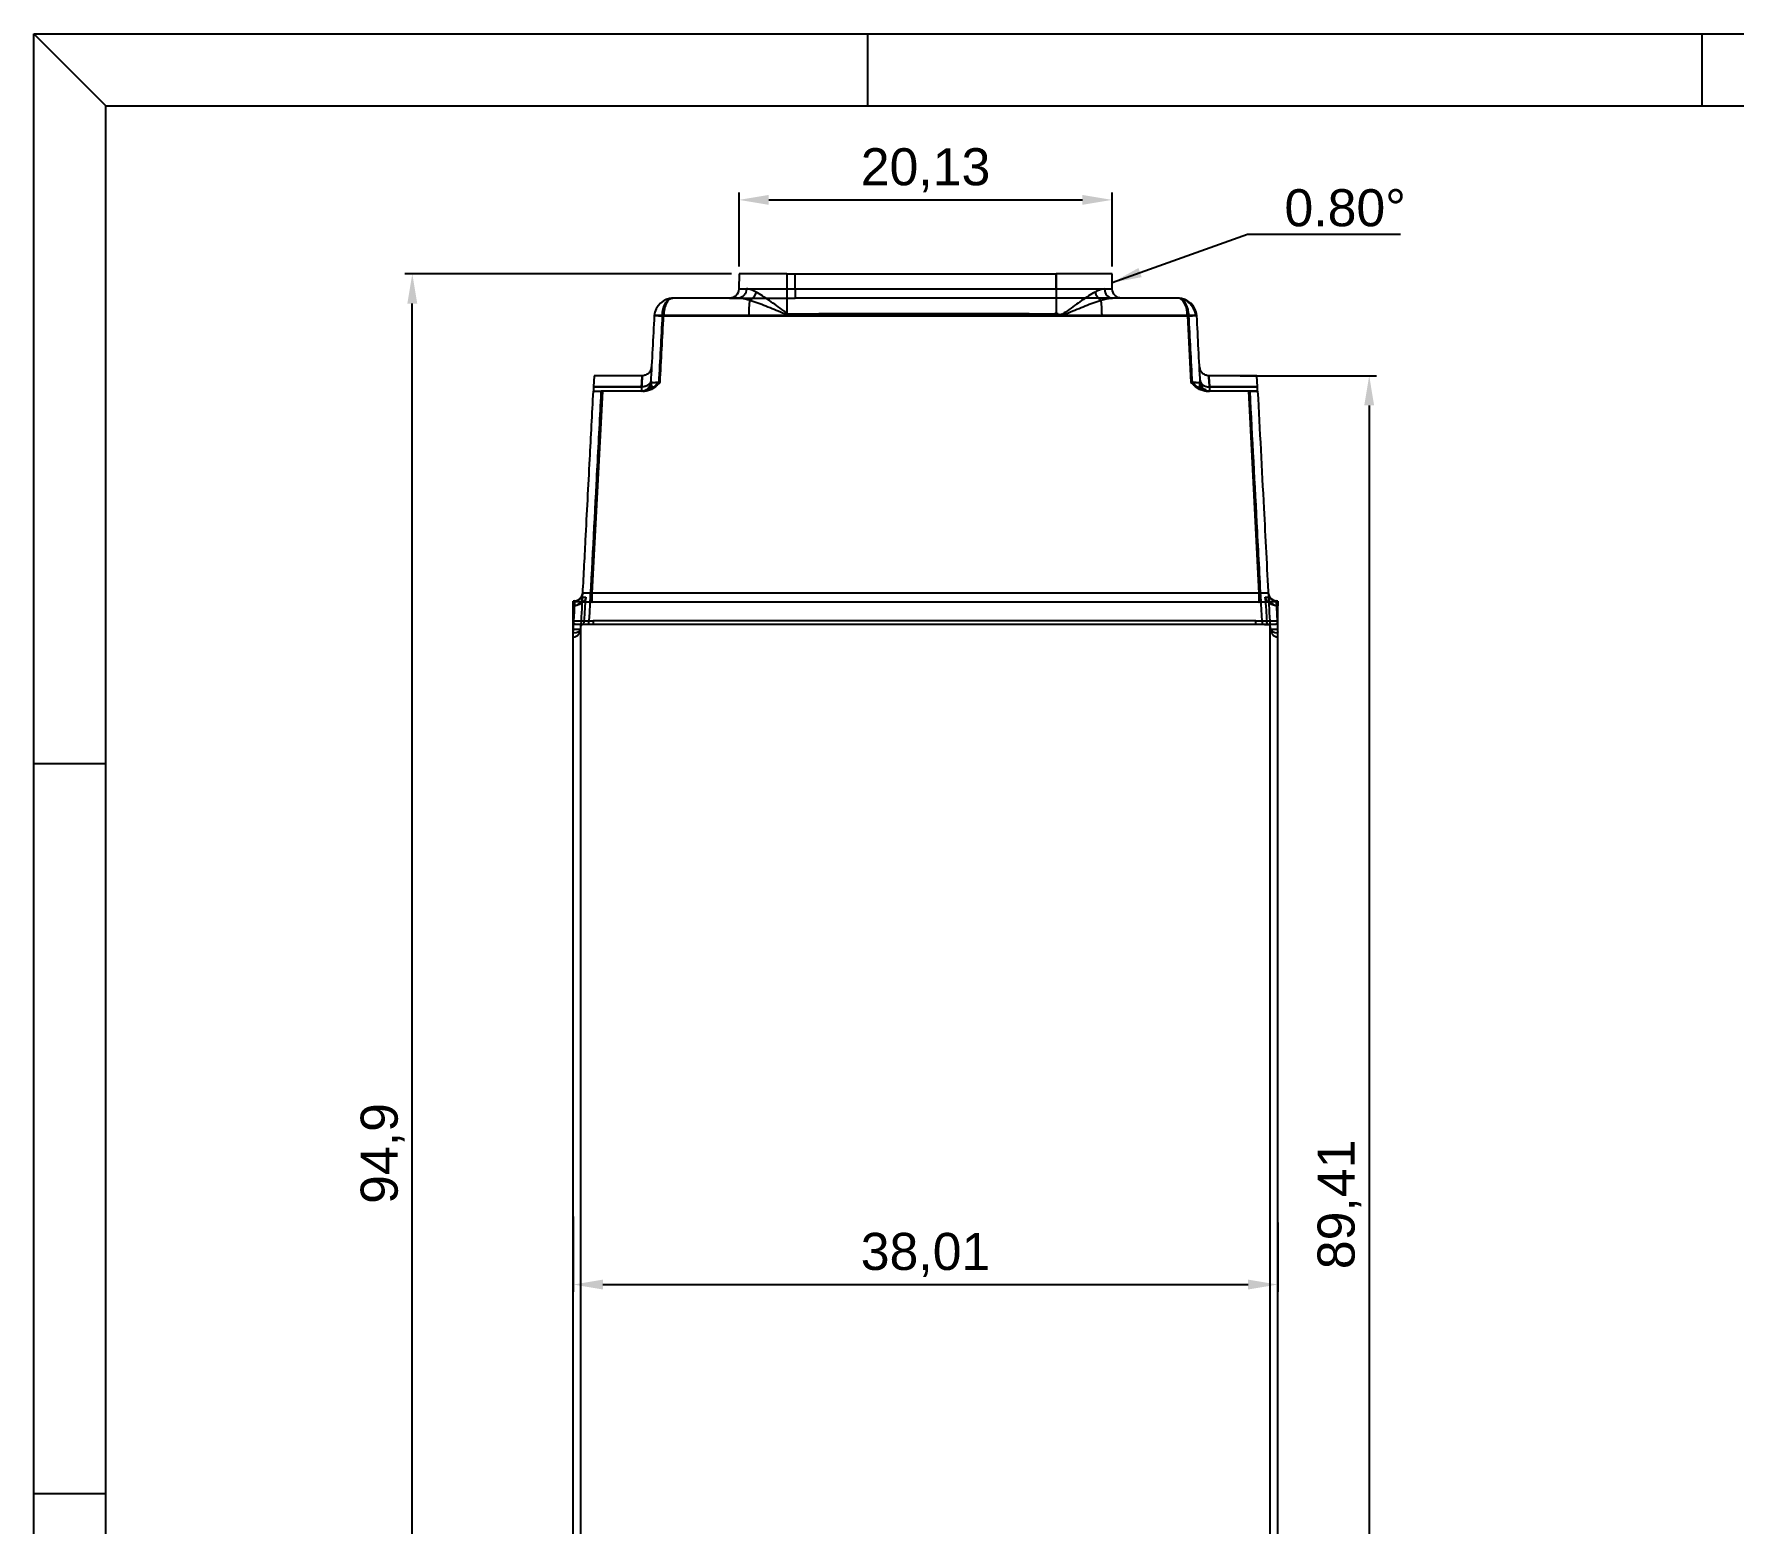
# Model space of a CAD drawing. Header units: millimetres. Extents: x 2535 to 3235, y 1673 to 1831.
# Drawn here: x 2534.8 to 2626.5, y 1750.8 to 1831.1 of the extents above; entities that cross this region are included whole.
import ezdxf
from ezdxf.lldxf.tags import DXFTag

# ---------------------------------------------------------------- set-up
doc = ezdxf.new("R2010")
doc.units = ezdxf.units.MM
doc.layers.add('253', color=7, linetype='Continuous', true_color=0xffffff)
doc.layers.add('DIM', color=3, linetype='Continuous')
doc.layers.add('图框', color=7, linetype='Continuous')
doc.layers.add('insert', color=85, linetype='Continuous', lineweight=20)
doc.styles.get("Standard").update_dxf_attribs({"font": 'arial.ttf'})
tags = doc.linetypes.add('DASHED', pattern=[25.72, 12.86, -12.86]).pattern_tags.tags
tags[6:7] = [DXFTag(74, 4), DXFTag(75, 0), DXFTag(340, '0'), DXFTag(46, 0.0), DXFTag(50, 0.0), DXFTag(44, 0.0), DXFTag(45, 0.0)]
tags[4:5] = [DXFTag(74, 4), DXFTag(75, 0), DXFTag(340, '0'), DXFTag(46, 0.0), DXFTag(50, 0.0), DXFTag(44, 0.0), DXFTag(45, 0.0)]
doc.dimstyles.new('ISO-25', dxfattribs={"dimtxt": 2.5, "dimasz": 2.5, "dimexe": 1.25, "dimexo": 0.625, "dimtad": 1, "dimtxsty": 'Standard', "dimcen": 2.5, "dimadec": 0, "dimazin": 0, "dimtfac": 1, "dimtmove": 0, "dimatfit": 3, "dimfxl": 0, "dimarcsym": 0})

# ---------------------------------------------------------------- blocks, each defined once
blk = doc.blocks.new('fgfeeffeef')
at = {"layer": '图框'}
for p, q in [((629.92, 2035.96), (619.65, 2046.24)), ((619.65, 2046.24), (1215.63, 2046.24)), ((619.65, 1629.05), (619.65, 2046.24)), ((738.84, 2035.96), (738.84, 2046.24)), ((858.04, 2046.24), (858.04, 2035.96)), ((629.92, 1639.33), (629.92, 2035.96)), ((629.92, 2035.96), (1205.35, 2035.96)), ((629.92, 1941.94), (619.65, 1941.94)), ((629.92, 1837.64), (619.65, 1837.64))]:
    blk.add_line(p, q, dxfattribs=at)
blk = doc.blocks.new('*D40')
at = {"layer": 'DEFPOINTS', "color": 0, "transparency": 16777216}
for p in [(2555.253, 1818.203), (2572.884, 1818.203), (2566.601, 1723.299)]:
    blk.add_point(p, dxfattribs=at)
at = {"layer": 'DIM', "color": 0, "lineweight": -2, "transparency": 16777216}
for p, q in [((2572.484, 1818.203), (2554.853, 1818.203)), ((2555.253, 1724.899), (2555.253, 1816.603)), ((2566.201, 1723.299), (2554.853, 1723.299))]:
    blk.add_line(p, q, dxfattribs=at)
at = {"layer": 'DIM', "color": 0, "transparency": 16777216}
for points in [[(2554.986, 1816.603), (2555.52, 1816.603), (2555.253, 1818.203)], [(2554.986, 1724.899), (2555.52, 1724.899), (2555.253, 1723.299)]]:
    blk.add_solid(points, dxfattribs=at)
at = {"layer": 'DIM', "color": 0, "transparency": 16777216, "insert": (2553.651, 1770.751), "char_height": 2, "attachment_point": 5, "rotation": 90}
blk.add_mtext('94,9', dxfattribs=at)
blk = doc.blocks.new('*D41')
at = {"layer": 'DEFPOINTS', "color": 0, "transparency": 16777216}
for p in [(2563.942, 1767.76), (2601.952, 1767.424), (2601.952, 1763.681)]:
    blk.add_point(p, dxfattribs=at)
at = {"layer": 'DIM', "color": 0, "lineweight": -2, "transparency": 16777216}
for p, q in [((2563.942, 1767.36), (2563.942, 1763.281)), ((2601.952, 1767.024), (2601.952, 1763.281)), ((2565.542, 1763.681), (2600.352, 1763.681))]:
    blk.add_line(p, q, dxfattribs=at)
at = {"layer": 'DIM', "color": 0, "transparency": 16777216}
for points in [[(2565.542, 1763.947), (2565.542, 1763.414), (2563.942, 1763.681)], [(2600.352, 1763.947), (2600.352, 1763.414), (2601.952, 1763.681)]]:
    blk.add_solid(points, dxfattribs=at)
at = {"layer": 'DIM', "color": 0, "transparency": 16777216, "insert": (2582.947, 1765.282), "char_height": 2, "attachment_point": 5}
blk.add_mtext('38,01', dxfattribs=at)
blk = doc.blocks.new('*D45')
at = {"layer": 'DEFPOINTS', "color": 0, "transparency": 16777216}
for p in [(2599.527, 1812.708), (2599.527, 1723.299), (2606.887, 1723.299)]:
    blk.add_point(p, dxfattribs=at)
at = {"layer": 'DIM', "color": 0, "lineweight": -2, "transparency": 16777216}
for p, q in [((2599.927, 1812.708), (2607.286, 1812.708)), ((2606.887, 1811.108), (2606.887, 1724.899)), ((2599.927, 1723.299), (2607.286, 1723.299))]:
    blk.add_line(p, q, dxfattribs=at)
at = {"layer": 'DIM', "color": 0, "transparency": 16777216}
for points in [[(2606.62, 1811.108), (2607.153, 1811.108), (2606.887, 1812.708)], [(2606.62, 1724.899), (2607.153, 1724.899), (2606.887, 1723.299)]]:
    blk.add_solid(points, dxfattribs=at)
at = {"layer": 'DIM', "color": 0, "transparency": 16777216, "insert": (2605.285, 1768.004), "char_height": 2, "attachment_point": 5, "rotation": 90}
blk.add_mtext('89,41', dxfattribs=at)
blk = doc.blocks.new('*D46')
at = {"layer": 'DEFPOINTS', "color": 0, "transparency": 16777216}
for p in [(2593.01, 1822.194), (2572.884, 1818.203), (2593.01, 1818.203)]:
    blk.add_point(p, dxfattribs=at)
at = {"layer": 'DIM', "color": 0, "lineweight": -2, "transparency": 16777216}
for p, q in [((2572.884, 1818.603), (2572.884, 1822.594)), ((2593.01, 1818.603), (2593.01, 1822.594)), ((2574.484, 1822.194), (2591.41, 1822.194))]:
    blk.add_line(p, q, dxfattribs=at)
at = {"layer": 'DIM', "color": 0, "transparency": 16777216}
for points in [[(2574.484, 1822.461), (2574.484, 1821.927), (2572.884, 1822.194)], [(2591.41, 1822.461), (2591.41, 1821.927), (2593.01, 1822.194)]]:
    blk.add_solid(points, dxfattribs=at)
at = {"layer": 'DIM', "color": 0, "transparency": 16777216, "insert": (2582.947, 1823.796), "char_height": 2, "attachment_point": 5}
blk.add_mtext('20,13', dxfattribs=at)

msp = doc.modelspace()

# ---------------------------------------------------------------- linework, layer by layer
at = {"layer": '253', "color": 7, "linetype": 'Continuous'}
for p, q in [((2572.884, 1818.203), (2572.873, 1817.394)), ((2575.459, 1818.203), (2572.884, 1818.203)), ((2575.459, 1818.203), (2589.989, 1818.203)), ((2593.01, 1818.203), (2589.989, 1818.203)), ((2593.021, 1817.394), (2593.01, 1818.203)), ((2572.873, 1817.394), (2573.288, 1817.394)), ((2592.607, 1817.394), (2593.021, 1817.394)), ((2565.07, 1812.708), (2565.038, 1812.107)), ((2567.665, 1812.708), (2565.07, 1812.708)), ((2600.824, 1812.708), (2598.23, 1812.708)), ((2600.856, 1812.107), (2600.824, 1812.708)), ((2565.038, 1812.107), (2565.026, 1811.868)), ((2565.038, 1812.107), (2567.625, 1812.107)), ((2600.868, 1811.868), (2600.856, 1812.107)), ((2563.942, 1723.299), (2563.942, 1800.299)), ((2563.948, 1800.299), (2563.942, 1800.299)), ((2563.984, 1800.299), (2563.948, 1800.299)), ((2601.946, 1800.299), (2601.911, 1800.299)), ((2601.952, 1800.299), (2601.946, 1800.299)), ((2601.952, 1723.299), (2601.952, 1800.299)), ((2563.957, 1799.484), (2564.534, 1799.484)), ((2564.349, 1799.293), (2564.086, 1799.293)), ((2564.349, 1723.299), (2564.349, 1799.293)), ((2601.546, 1799.293), (2564.349, 1799.293)), ((2601.36, 1799.484), (2601.937, 1799.484)), ((2601.546, 1723.299), (2601.546, 1799.293)), ((2601.808, 1799.293), (2601.546, 1799.293))]:
    msp.add_line(p, q, dxfattribs=at)
at = {"layer": '253', "color": 7, "linetype": 'DASHED'}
for p, q in [((2575.905, 1817.394), (2575.905, 1818.203)), ((2589.989, 1817.394), (2589.989, 1818.203)), ((2572.873, 1817.394), (2575.905, 1817.394)), ((2575.905, 1817.394), (2575.905, 1816.898)), ((2575.905, 1817.394), (2589.989, 1817.394)), ((2589.989, 1817.394), (2589.989, 1816.898)), ((2589.989, 1817.394), (2593.021, 1817.394)), ((2569.315, 1816.898), (2569.315, 1816.898)), ((2572.37, 1816.898), (2575.905, 1816.898)), ((2589.989, 1816.898), (2575.905, 1816.898)), ((2593.524, 1816.898), (2589.989, 1816.898)), ((2597.082, 1815.934), (2597.27, 1812.35)), ((2564.958, 1800.981), (2565.528, 1811.868)), ((2597.773, 1812.345), (2597.773, 1812.345)), ((2600.868, 1811.868), (2598.275, 1811.868)), ((2600.366, 1811.868), (2600.936, 1800.981)), ((2563.955, 1800.553), (2563.953, 1800.51)), ((2564.958, 1800.499), (2564.958, 1800.981)), ((2600.936, 1800.981), (2564.958, 1800.981)), ((2600.936, 1800.981), (2600.936, 1800.499)), ((2601.941, 1800.51), (2601.939, 1800.553)), ((2564.942, 1800.499), (2564.958, 1800.499)), ((2600.936, 1800.499), (2564.958, 1800.499)), ((2600.936, 1800.499), (2600.952, 1800.499))]:
    msp.add_line(p, q, dxfattribs=at)
at = {"layer": '253', "color": 7, "linetype": 'Continuous', "extrusion": (0, 0, -1)}
for centre, start, end in [((-2572.37, 1817.401), 180.8, 270), ((-2593.524, 1817.401), 270, 359.2), ((-2567.619, 1812.371), 253.35723, 270), ((-2567.619, 1812.371), 202.59943, 250.08237)]:
    msp.add_arc(centre, 0.503, start, end, dxfattribs=at)
at = {"layer": '253', "color": 7, "linetype": 'DASHED', "extrusion": (0, 0, -1)}
for start, end in [(250.08248, 253.35723), (183, 236.66542)]:
    msp.add_arc((-2567.619, 1812.371), 0.503, start, end, dxfattribs=at)
at = {"layer": '253', "color": 7, "linetype": 'Continuous'}
for centre, start, end in [((2598.275, 1812.371), 183, 270.00003), ((2563.942, 1800.802), 270, 356.99984), ((2601.952, 1800.802), 183.00016, 270)]:
    msp.add_arc(centre, 0.503, start, end, dxfattribs=at)
at = {"layer": '253', "color": 7, "linetype": 'DASHED'}
for centre, start, end in [((2598.275, 1812.371), 183.00002, 205.28968), ((2598.275, 1812.371), 222.17318, 270), ((2563.852, 1799.092), 280.26471, 356.99984), ((2602.042, 1799.092), 183.00016, 259.73529)]:
    msp.add_arc(centre, 0.503, start, end, dxfattribs=at)
at = {"layer": '253', "color": 7, "linetype": 'Continuous'}
for centre, major_axis, ratio, start_param, end_param in [((2593.041, 1817.401), (0, -0.503), 0.863276, 4.726352, 6.283185), ((2564.75, 1799.494), (0, 0.201), 0.183229, 3.141593, 4.649734), ((2601.144, 1799.494), (0, 0.201), 0.183229, 1.633451, 3.141593)]:
    msp.add_ellipse(centre, major_axis=major_axis, ratio=ratio, start_param=start_param, end_param=end_param, dxfattribs=at)
at = {"layer": '253', "color": 7, "linetype": 'DASHED'}
for centre, major_axis, ratio, start_param, end_param in [((2563.953, 1801.013), (-0.502, 0.026), 0.999945, 1.623156, 3.141598), ((2601.941, 1801.013), (-0.502, -0.026), 0.999945, 0, 1.518436), ((2563.852, 1799.092), (-0.502, 0.026), 0.513651, 1.777047, 3.141593), ((2563.852, 1799.092), (0, 0.503), 0.198758, 4.253504, 4.613693), ((2563.852, 1799.092), (0.502, -0.026), 0.089915, 4.91648, 6.283185), ((2602.042, 1799.092), (0.502, 0.026), 0.089915, 3.141593, 4.508298), ((2602.042, 1799.092), (-0.502, -0.026), 0.513651, 0, 1.364546), ((2602.042, 1799.092), (0, -0.503), 0.198759, 4.811085, 5.171276)]:
    msp.add_ellipse(centre, major_axis=major_axis, ratio=ratio, start_param=start_param, end_param=end_param, dxfattribs=at)
at = {"layer": '253', "color": 7, "linetype": 'DASHED', "extrusion": (0, 0, -1)}
for centre, major_axis, ratio, start_param, end_param in [((2564.961, 1801.013), (0.505, 0.027), 0.062133, 1.579529, 3.148134), ((2600.934, 1801.013), (-0.505, 0.027), 0.062133, 3.135051, 4.703656), ((2564.942, 1800.51), (-1, 0), 0.010472, 4.712389, 6.283185), ((2564.961, 1800.51), (1.007, 0), 0.010472, 1.573537, 3.142142), ((2600.934, 1800.51), (-1.007, 0), 0.010472, 3.141044, 4.709648), ((2600.952, 1800.51), (-1, 0), 0.010472, 3.141593, 4.712389)]:
    msp.add_ellipse(centre, major_axis=major_axis, ratio=ratio, start_param=start_param, end_param=end_param, dxfattribs=at)
at = {"layer": '253', "color": 7, "linetype": 'Continuous'}
for points in [[(2575.459, 1818.203), (2575.458, 1817.501), (2575.457, 1816.799), (2575.456, 1816.097)], [(2589.989, 1818.203), (2589.99, 1817.502), (2589.99, 1816.8), (2589.99, 1816.098)], [(2573.288, 1817.394), (2573.284, 1817.133), (2573.079, 1816.898), (2572.853, 1816.898)], [(2573.802, 1817.221), (2573.756, 1817.032), (2573.622, 1816.851), (2573.477, 1816.783)], [(2592.092, 1817.221), (2592.138, 1817.032), (2592.273, 1816.851), (2592.417, 1816.783)], [(2569.315, 1816.898), (2568.83, 1816.898), (2568.338, 1816.485), (2568.31, 1815.945)], [(2572.853, 1816.898), (2571.671, 1816.898), (2570.491, 1816.898), (2569.315, 1816.898)], [(2597.584, 1815.945), (2597.556, 1816.485), (2597.065, 1816.898), (2596.579, 1816.898)], [(2568.31, 1815.945), (2568.247, 1814.745), (2568.184, 1813.545), (2568.121, 1812.345)], [(2568.74, 1815.955), (2568.677, 1814.75), (2568.613, 1813.545), (2568.55, 1812.34)], [(2573.425, 1815.955), (2571.859, 1815.955), (2570.297, 1815.955), (2568.74, 1815.955)], [(2590.216, 1815.954), (2584.627, 1815.959), (2579.003, 1815.958), (2573.425, 1815.952)], [(2575.368, 1816.053), (2580.204, 1816.063), (2585.063, 1816.064), (2589.901, 1816.054)], [(2592.469, 1815.952), (2591.719, 1815.953), (2590.968, 1815.954), (2590.216, 1815.954)], [(2597.154, 1815.955), (2595.597, 1815.955), (2594.035, 1815.955), (2592.469, 1815.955)], [(2597.344, 1812.34), (2597.281, 1813.545), (2597.217, 1814.75), (2597.154, 1815.955)], [(2597.773, 1812.345), (2597.741, 1812.945), (2597.678, 1814.146), (2597.616, 1815.345), (2597.584, 1815.945)], [(2567.701, 1811.868), (2566.946, 1811.868), (2566.191, 1811.868), (2565.439, 1811.868)], [(2567.701, 1811.868), (2567.756, 1811.875), (2567.811, 1811.881), (2567.867, 1811.887)], [(2600.456, 1811.868), (2599.702, 1811.868), (2598.948, 1811.868), (2598.193, 1811.868)], [(2598.269, 1812.107), (2599.131, 1812.107), (2599.994, 1812.107), (2600.856, 1812.107)], [(2563.955, 1800.553), (2563.951, 1800.553), (2563.947, 1800.553), (2563.942, 1800.553)], [(2563.942, 1800.299), (2563.942, 1800.384), (2563.942, 1800.468), (2563.942, 1800.553)], [(2564.031, 1800.559), (2564.006, 1800.555), (2563.981, 1800.553), (2563.955, 1800.553)], [(2601.939, 1800.553), (2601.914, 1800.553), (2601.888, 1800.555), (2601.863, 1800.559)], [(2601.952, 1800.553), (2601.948, 1800.553), (2601.943, 1800.553), (2601.939, 1800.553)], [(2601.952, 1800.553), (2601.952, 1800.468), (2601.952, 1800.384), (2601.952, 1800.299)], [(2601.937, 1799.484), (2601.941, 1799.756), (2601.944, 1800.027), (2601.946, 1800.299)], [(2564.534, 1799.484), (2564.534, 1799.482), (2564.534, 1799.481), (2564.534, 1799.479)], [(2564.787, 1799.482), (2564.859, 1799.482), (2564.932, 1799.482), (2565.005, 1799.482)], [(2600.768, 1799.482), (2600.881, 1799.482), (2600.994, 1799.482), (2601.108, 1799.482)], [(2601.36, 1799.479), (2601.36, 1799.481), (2601.36, 1799.482), (2601.36, 1799.484)]]:
    msp.add_open_spline(points, degree=3, dxfattribs=at)
for points, knots in [([(2573.802, 1817.221), (2573.655, 1817.299), (2573.515, 1817.36), (2573.356, 1817.39), (2573.321, 1817.394), (2573.288, 1817.394)], [0, 0, 0, 0, 0.77134, 0.77134, 1, 1, 1, 1]), ([(2575.456, 1816.097), (2575.401, 1816.133), (2575.347, 1816.171), (2575.03, 1816.396), (2574.773, 1816.588), (2574.274, 1816.938), (2574.027, 1817.102), (2573.802, 1817.221)], [0, 0, 0, 0, 0.090418, 0.090418, 0.540015, 0.540015, 1, 1, 1, 1]), ([(2592.092, 1817.221), (2591.868, 1817.102), (2591.621, 1816.938), (2591.121, 1816.588), (2590.864, 1816.396), (2590.528, 1816.157), (2590.455, 1816.105), (2590.342, 1816.037), (2590.305, 1816.017), (2590.244, 1816), (2590.223, 1815.998), (2590.197, 1816), (2590.192, 1816.001), (2590.151, 1816.008), (2590.117, 1816.024), (2590.053, 1816.058), (2590.021, 1816.078), (2589.99, 1816.098)], [0, 0, 0, 0, 0.375341, 0.375341, 0.742266, 0.742266, 0.842729, 0.842729, 0.889563, 0.889563, 0.912636, 0.912636, 0.918442, 0.918442, 0.958945, 0.958945, 1, 1, 1, 1]), ([(2592.607, 1817.394), (2592.496, 1817.394), (2592.363, 1817.351), (2592.179, 1817.266), (2592.136, 1817.244), (2592.092, 1817.221)], [0, 0, 0, 0, 0.772833, 0.772833, 1, 1, 1, 1]), ([(2568.74, 1815.955), (2568.744, 1816.017), (2568.753, 1816.142), (2568.79, 1816.321), (2568.845, 1816.484), (2568.904, 1816.601), (2568.95, 1816.671), (2568.979, 1816.709), (2569.009, 1816.745), (2569.048, 1816.785), (2569.115, 1816.839), (2569.204, 1816.887), (2569.277, 1816.895), (2569.315, 1816.898)], [0, 0, 0, 0, 0.116777, 0.238089, 0.360216, 0.480546, 0.541899, 0.573287, 0.605053, 0.669367, 0.734559, 0.865291, 1, 1, 1, 1]), ([(2572.853, 1816.898), (2572.895, 1816.898), (2572.938, 1816.896), (2573.135, 1816.875), (2573.303, 1816.834), (2573.477, 1816.783)], [0, 0, 0, 0, 0.223369, 0.223369, 1, 1, 1, 1]), ([(2573.477, 1816.783), (2573.748, 1816.702), (2574.039, 1816.593), (2574.626, 1816.36), (2574.927, 1816.232), (2575.277, 1816.089), (2575.322, 1816.071), (2575.368, 1816.053)], [0, 0, 0, 0, 0.468257, 0.468257, 0.931337, 0.931337, 1, 1, 1, 1]), ([(2590.216, 1815.968), (2590.235, 1815.968), (2590.254, 1815.97), (2590.317, 1815.98), (2590.361, 1815.993), (2590.492, 1816.038), (2590.577, 1816.073), (2590.968, 1816.232), (2591.268, 1816.36), (2591.855, 1816.593), (2592.146, 1816.702), (2592.417, 1816.783)], [0, 0, 0, 0, 0.022597, 0.022597, 0.077763, 0.077763, 0.190195, 0.190195, 0.59288, 0.59288, 1, 1, 1, 1]), ([(2592.417, 1816.783), (2592.47, 1816.798), (2592.522, 1816.813), (2592.739, 1816.869), (2592.9, 1816.898), (2593.041, 1816.898)], [0, 0, 0, 0, 0.232505, 0.232505, 1, 1, 1, 1]), ([(2596.579, 1816.898), (2595.987, 1816.898), (2594.807, 1816.898), (2593.628, 1816.898), (2593.041, 1816.898)], [0, 0, 0, 0, 0.50246, 1, 1, 1, 1]), ([(2597.154, 1815.955), (2597.144, 1816.067), (2597.122, 1816.299), (2597.026, 1816.545), (2596.925, 1816.703), (2596.832, 1816.803), (2596.715, 1816.881), (2596.627, 1816.892), (2596.579, 1816.898)], [0, 0, 0, 0, 0.21341, 0.44088, 0.558871, 0.683545, 0.825843, 1, 1, 1, 1]), ([(2568.74, 1815.955), (2568.682, 1815.957), (2568.566, 1815.961), (2568.426, 1815.96), (2568.329, 1815.955), (2568.317, 1815.948), (2568.31, 1815.945)], [0, 0, 0, 0, 0.250029, 0.500046, 0.750061, 1, 1, 1, 1]), ([(2575.368, 1816.053), (2575.38, 1816.053), (2575.392, 1816.054), (2575.414, 1816.057), (2575.424, 1816.059), (2575.436, 1816.065), (2575.44, 1816.067), (2575.447, 1816.072), (2575.45, 1816.076), (2575.453, 1816.083), (2575.455, 1816.087), (2575.455, 1816.092), (2575.456, 1816.095), (2575.456, 1816.097)], [0, 0, 0, 0, 0.335439, 0.335439, 0.601204, 0.601204, 0.718752, 0.718752, 0.8385, 0.8385, 0.94102, 0.94102, 1, 1, 1, 1]), ([(2589.99, 1816.098), (2589.99, 1816.094), (2589.99, 1816.09), (2589.987, 1816.082), (2589.985, 1816.078), (2589.98, 1816.073), (2589.978, 1816.07), (2589.969, 1816.065), (2589.963, 1816.062), (2589.939, 1816.055), (2589.92, 1816.054), (2589.901, 1816.054)], [0, 0, 0, 0, 0.108822, 0.108822, 0.219168, 0.219168, 0.313544, 0.313544, 0.487062, 0.487062, 1, 1, 1, 1]), ([(2589.901, 1816.054), (2589.955, 1816.034), (2590.01, 1816.013), (2590.103, 1815.984), (2590.142, 1815.974), (2590.194, 1815.969), (2590.205, 1815.968), (2590.216, 1815.968)], [0, 0, 0, 0, 0.528723, 0.528723, 0.896294, 0.896294, 1, 1, 1, 1]), ([(2597.584, 1815.945), (2597.578, 1815.948), (2597.565, 1815.955), (2597.468, 1815.96), (2597.329, 1815.961), (2597.212, 1815.957), (2597.154, 1815.955)], [0, 0, 0, 0, 0.249999, 0.499996, 0.749992, 1, 1, 1, 1]), ([(2567.625, 1812.107), (2567.631, 1812.199), (2567.642, 1812.379), (2567.658, 1812.627), (2567.663, 1812.708), (2567.663, 1812.708)], [0, 0, 0, 0, 0.254843, 0.500922, 1, 1, 1, 1]), ([(2568.012, 1812.849), (2567.965, 1812.805), (2567.886, 1812.752), (2567.76, 1812.714), (2567.693, 1812.708), (2567.658, 1812.708)], [0, 0, 0, 0, 0.4768, 0.735005, 1, 1, 1, 1]), ([(2598.236, 1812.708), (2598.201, 1812.708), (2598.134, 1812.714), (2598.008, 1812.752), (2597.929, 1812.805), (2597.882, 1812.849)], [0, 0, 0, 0, 0.264995, 0.5232, 1, 1, 1, 1]), ([(2598.231, 1812.708), (2598.231, 1812.708), (2598.236, 1812.627), (2598.252, 1812.379), (2598.263, 1812.199), (2598.269, 1812.107)], [0, 0, 0, 0, 0.49808, 0.744682, 1, 1, 1, 1]), ([(2564.444, 1800.776), (2564.498, 1801.797), (2564.551, 1802.818), (2564.681, 1805.294), (2564.757, 1806.748), (2564.898, 1809.424), (2564.962, 1810.646), (2565.026, 1811.868)], [0, 0, 0, 0, 0.27617, 0.27617, 0.669485, 0.669485, 1, 1, 1, 1]), ([(2565.439, 1811.868), (2565.421, 1811.534), (2565.403, 1811.2), (2565.315, 1809.528), (2565.245, 1808.19), (2565.045, 1804.396), (2564.916, 1801.939), (2564.787, 1799.482)], [0, 0, 0, 0, 0.080988, 0.080988, 0.404938, 0.404938, 1, 1, 1, 1]), ([(2565.026, 1811.868), (2565.026, 1811.868), (2565.035, 1811.868), (2565.073, 1811.868), (2565.101, 1811.868), (2565.171, 1811.868), (2565.214, 1811.868), (2565.309, 1811.868), (2565.363, 1811.868), (2565.425, 1811.868), (2565.432, 1811.868), (2565.439, 1811.868)], [0, 0, 0, 0, 0.242668, 0.242668, 0.485366, 0.485366, 0.727665, 0.727665, 0.969771, 0.969771, 1, 1, 1, 1]), ([(2568.208, 1812.157), (2568.136, 1812.094), (2568.03, 1812.013), (2567.887, 1811.938), (2567.826, 1811.911), (2567.797, 1811.901)], [0, 0, 0, 0, 0.469531, 0.726599, 1, 1, 1, 1]), ([(2567.867, 1811.887), (2567.96, 1811.92), (2568.135, 1811.98), (2568.318, 1812.122), (2568.45, 1812.242), (2568.516, 1812.307), (2568.55, 1812.34)], [0, 0, 0, 0, 0.356111, 0.666242, 0.829444, 1, 1, 1, 1]), ([(2568.153, 1812.341), (2568.151, 1812.311), (2568.142, 1812.25), (2568.113, 1812.159), (2568.067, 1812.074), (2568.025, 1812.024), (2568.002, 1812.001)], [0, 0, 0, 0, 0.233805, 0.480958, 0.737888, 1, 1, 1, 1]), ([(2568.55, 1812.34), (2568.532, 1812.339), (2568.489, 1812.337), (2568.421, 1812.335), (2568.344, 1812.333), (2568.269, 1812.333), (2568.201, 1812.334), (2568.15, 1812.336), (2568.125, 1812.341), (2568.121, 1812.344), (2568.121, 1812.345)], [0, 0, 0, 0, 0.074637, 0.182041, 0.302533, 0.437227, 0.585267, 0.742412, 0.903494, 1, 1, 1, 1]), ([(2597.773, 1812.345), (2597.773, 1812.344), (2597.771, 1812.342), (2597.758, 1812.338), (2597.729, 1812.336), (2597.682, 1812.333), (2597.614, 1812.333), (2597.524, 1812.334), (2597.431, 1812.336), (2597.369, 1812.339), (2597.345, 1812.34)], [0, 0, 0, 0, 0.077578, 0.182152, 0.299697, 0.431542, 0.577759, 0.734688, 0.8979, 1, 1, 1, 1]), ([(2597.345, 1812.34), (2597.378, 1812.307), (2597.444, 1812.242), (2597.576, 1812.122), (2597.745, 1811.997), (2597.964, 1811.89), (2598.118, 1811.876), (2598.193, 1811.868)], [0, 0, 0, 0, 0.141787, 0.27748, 0.535412, 0.771661, 1, 1, 1, 1]), ([(2598.096, 1811.901), (2598.067, 1811.912), (2598.007, 1811.938), (2597.864, 1812.014), (2597.759, 1812.094), (2597.687, 1812.157)], [0, 0, 0, 0, 0.273291, 0.530313, 1, 1, 1, 1]), ([(2597.892, 1812.001), (2597.869, 1812.024), (2597.828, 1812.074), (2597.781, 1812.159), (2597.752, 1812.25), (2597.743, 1812.311), (2597.742, 1812.341)], [0, 0, 0, 0, 0.262112, 0.519041, 0.766195, 1, 1, 1, 1]), ([(2597.925, 1812.12), (2597.901, 1812.128), (2597.859, 1812.15), (2597.811, 1812.205), (2597.781, 1812.276), (2597.774, 1812.329), (2597.772, 1812.357)], [0, 0, 0, 0, 0.272501, 0.532142, 0.775403, 1, 1, 1, 1]), ([(2598.269, 1812.107), (2598.271, 1812.037), (2598.273, 1811.927), (2598.274, 1811.892), (2598.275, 1811.883)], [0, 0, 0, 0, 0.637351, 1, 1, 1, 1]), ([(2600.456, 1811.868), (2600.511, 1811.868), (2600.565, 1811.868), (2600.663, 1811.868), (2600.708, 1811.868), (2600.782, 1811.868), (2600.812, 1811.868), (2600.853, 1811.868), (2600.866, 1811.868), (2600.868, 1811.868), (2600.868, 1811.868), (2600.868, 1811.868)], [0, 0, 0, 0, 0.242475, 0.242475, 0.484969, 0.484969, 0.727224, 0.727224, 0.969573, 0.969573, 1, 1, 1, 1]), ([(2601.108, 1799.482), (2601.093, 1799.753), (2601.079, 1800.025), (2600.994, 1801.634), (2600.924, 1802.972), (2600.721, 1806.829), (2600.588, 1809.349), (2600.456, 1811.868)], [0, 0, 0, 0, 0.065761, 0.065761, 0.389712, 0.389712, 1, 1, 1, 1]), ([(2600.868, 1811.868), (2600.979, 1809.765), (2601.089, 1807.662), (2601.283, 1803.964), (2601.366, 1802.37), (2601.45, 1800.776)], [0, 0, 0, 0, 0.568855, 0.568855, 1, 1, 1, 1]), ([(2564.621, 1800.765), (2564.618, 1800.731), (2564.609, 1800.698), (2564.576, 1800.623), (2564.547, 1800.582), (2564.461, 1800.486), (2564.397, 1800.435), (2564.257, 1800.354), (2564.178, 1800.324), (2564.06, 1800.303), (2564.022, 1800.299), (2563.984, 1800.299)], [0, 0, 0, 0, 0.117288, 0.117288, 0.288074, 0.288074, 0.572382, 0.572382, 0.864374, 0.864374, 1, 1, 1, 1]), ([(2564.018, 1800.315), (2564.023, 1800.394), (2564.027, 1800.474), (2564.031, 1800.555), (2564.031, 1800.557), (2564.031, 1800.559)], [0, 0, 0, 0, 0.976532, 0.976532, 1, 1, 1, 1]), ([(2564.031, 1800.559), (2564.082, 1800.567), (2564.13, 1800.582), (2564.216, 1800.624), (2564.254, 1800.65), (2564.336, 1800.723), (2564.375, 1800.774), (2564.435, 1800.892), (2564.454, 1800.962), (2564.458, 1801.032), (2564.458, 1801.033), (2564.458, 1801.035)], [0, 0, 0, 0, 0.18742, 0.18742, 0.372661, 0.372661, 0.656265, 0.656265, 0.994598, 0.994598, 1, 1, 1, 1]), ([(2564.444, 1800.776), (2564.444, 1800.773), (2564.454, 1800.77), (2564.491, 1800.767), (2564.519, 1800.765), (2564.574, 1800.765), (2564.596, 1800.764), (2564.621, 1800.765)], [0, 0, 0, 0, 0.391002, 0.391002, 0.781202, 0.781202, 1, 1, 1, 1]), ([(2564.534, 1799.484), (2564.552, 1799.756), (2564.571, 1800.028), (2564.599, 1800.454), (2564.61, 1800.609), (2564.621, 1800.765)], [0, 0, 0, 0, 0.636646, 0.636646, 1, 1, 1, 1]), ([(2601.274, 1800.765), (2601.298, 1800.764), (2601.32, 1800.765), (2601.375, 1800.765), (2601.403, 1800.767), (2601.44, 1800.77), (2601.45, 1800.773), (2601.45, 1800.776)], [0, 0, 0, 0, 0.218798, 0.218798, 0.608998, 0.608998, 1, 1, 1, 1]), ([(2601.911, 1800.299), (2601.827, 1800.299), (2601.742, 1800.317), (2601.593, 1800.376), (2601.526, 1800.416), (2601.417, 1800.503), (2601.372, 1800.549), (2601.316, 1800.631), (2601.298, 1800.664), (2601.28, 1800.72), (2601.275, 1800.742), (2601.274, 1800.765)], [0, 0, 0, 0, 0.301871, 0.301871, 0.571923, 0.571923, 0.794014, 0.794014, 0.922621, 0.922621, 1, 1, 1, 1]), ([(2601.274, 1800.765), (2601.284, 1800.609), (2601.295, 1800.454), (2601.324, 1800.028), (2601.342, 1799.756), (2601.36, 1799.484)], [0, 0, 0, 0, 0.363354, 0.363354, 1, 1, 1, 1]), ([(2601.436, 1801.035), (2601.436, 1801.033), (2601.436, 1801.032), (2601.441, 1800.962), (2601.459, 1800.892), (2601.519, 1800.774), (2601.558, 1800.723), (2601.64, 1800.65), (2601.679, 1800.624), (2601.764, 1800.582), (2601.813, 1800.567), (2601.863, 1800.559)], [0, 0, 0, 0, 0.005402, 0.005402, 0.343735, 0.343735, 0.627339, 0.627339, 0.81258, 0.81258, 1, 1, 1, 1]), ([(2601.863, 1800.559), (2601.863, 1800.557), (2601.863, 1800.555), (2601.868, 1800.473), (2601.872, 1800.392), (2601.876, 1800.311)], [0, 0, 0, 0, 0.023151, 0.023151, 1, 1, 1, 1]), ([(2563.948, 1800.299), (2563.949, 1800.136), (2563.951, 1799.973), (2563.954, 1799.701), (2563.956, 1799.592), (2563.957, 1799.484)], [0, 0, 0, 0, 0.60099, 0.60099, 1, 1, 1, 1]), ([(2564.086, 1799.293), (2564.079, 1799.293), (2564.072, 1799.294), (2564.046, 1799.296), (2564.028, 1799.3), (2564.002, 1799.316), (2563.991, 1799.327), (2563.975, 1799.355), (2563.969, 1799.373), (2563.962, 1799.412), (2563.959, 1799.433), (2563.958, 1799.464), (2563.957, 1799.474), (2563.957, 1799.484)], [0, 0, 0, 0, 0.084129, 0.084129, 0.328791, 0.328791, 0.532557, 0.532557, 0.738204, 0.738204, 0.916954, 0.916954, 1, 1, 1, 1]), ([(2564.444, 1799.293), (2564.445, 1799.293), (2564.445, 1799.293), (2564.45, 1799.294), (2564.455, 1799.295), (2564.469, 1799.3), (2564.478, 1799.308), (2564.496, 1799.33), (2564.504, 1799.344), (2564.517, 1799.376), (2564.523, 1799.395), (2564.531, 1799.436), (2564.533, 1799.457), (2564.534, 1799.479)], [0, 0, 0, 0, 0.013723, 0.013723, 0.116305, 0.116305, 0.345579, 0.345579, 0.566855, 0.566855, 0.783267, 0.783267, 1, 1, 1, 1]), ([(2564.534, 1799.479), (2564.562, 1799.479), (2564.594, 1799.48), (2564.67, 1799.48), (2564.716, 1799.481), (2564.77, 1799.482), (2564.779, 1799.482), (2564.787, 1799.482)], [0, 0, 0, 0, 0.409615, 0.409615, 0.914313, 0.914313, 1, 1, 1, 1]), ([(2565.005, 1799.482), (2565.005, 1799.46), (2565.005, 1799.437), (2565.005, 1799.396), (2565.005, 1799.377), (2565.005, 1799.344), (2565.005, 1799.33), (2565.005, 1799.308), (2565.005, 1799.3), (2565.005, 1799.294), (2565.005, 1799.293), (2565.005, 1799.293)], [0, 0, 0, 0, 0.220045, 0.220045, 0.439972, 0.439972, 0.661746, 0.661746, 0.887133, 0.887133, 1, 1, 1, 1]), ([(2600.768, 1799.482), (2596.932, 1799.482), (2588.922, 1799.482), (2576.914, 1799.482), (2568.872, 1799.482), (2565.005, 1799.482)], [0, 0, 0, 0, 0.325414, 0.671851, 1, 1, 1, 1]), ([(2600.768, 1799.293), (2600.768, 1799.293), (2600.768, 1799.297), (2600.768, 1799.311), (2600.768, 1799.323), (2600.768, 1799.351), (2600.768, 1799.369), (2600.768, 1799.407), (2600.768, 1799.429), (2600.768, 1799.462), (2600.768, 1799.473), (2600.768, 1799.484)], [0, 0, 0, 0, 0.218336, 0.218336, 0.445714, 0.445714, 0.671423, 0.671423, 0.89357, 0.89357, 1, 1, 1, 1]), ([(2601.108, 1799.482), (2601.163, 1799.481), (2601.217, 1799.48), (2601.3, 1799.48), (2601.332, 1799.479), (2601.36, 1799.479)], [0, 0, 0, 0, 0.591254, 0.591254, 1, 1, 1, 1]), ([(2601.45, 1799.293), (2601.449, 1799.293), (2601.449, 1799.293), (2601.444, 1799.294), (2601.44, 1799.295), (2601.426, 1799.3), (2601.416, 1799.308), (2601.399, 1799.33), (2601.391, 1799.344), (2601.377, 1799.376), (2601.372, 1799.395), (2601.364, 1799.436), (2601.361, 1799.457), (2601.36, 1799.479)], [0, 0, 0, 0, 0.013723, 0.013723, 0.116305, 0.116305, 0.345579, 0.345579, 0.566855, 0.566855, 0.783267, 0.783267, 1, 1, 1, 1]), ([(2601.937, 1799.484), (2601.937, 1799.467), (2601.936, 1799.451), (2601.933, 1799.415), (2601.93, 1799.397), (2601.922, 1799.365), (2601.917, 1799.35), (2601.902, 1799.327), (2601.893, 1799.317), (2601.868, 1799.3), (2601.849, 1799.296), (2601.822, 1799.294), (2601.815, 1799.293), (2601.808, 1799.293)], [0, 0, 0, 0, 0.137848, 0.137848, 0.307062, 0.307062, 0.477381, 0.477381, 0.656805, 0.656805, 0.919443, 0.919443, 1, 1, 1, 1])]:
    msp.add_open_spline(points, degree=3, knots=knots, dxfattribs=at)
at = {"layer": '253', "color": 7, "linetype": 'DASHED'}
for points, degree, knots in [([(2569.315, 1816.898), (2569.276, 1816.893), (2569.206, 1816.884), (2569.115, 1816.82), (2569.042, 1816.742), (2568.978, 1816.646), (2568.919, 1816.522), (2568.866, 1816.362), (2568.825, 1816.163), (2568.817, 1816.013), (2568.812, 1815.934)], 3, [0, 0, 0, 0, 0.160735, 0.285366, 0.390951, 0.492106, 0.601451, 0.722484, 0.855522, 1, 1, 1, 1]), ([(2597.543, 1815.929), (2597.531, 1816.002), (2597.495, 1816.141), (2597.409, 1816.338), (2597.306, 1816.502), (2597.153, 1816.674), (2596.938, 1816.818), (2596.756, 1816.871), (2596.663, 1816.883)], 3, [0, 0, 0, 0, 0.144521, 0.283679, 0.415369, 0.540381, 0.775439, 1, 1, 1, 1]), ([(2568.31, 1815.945), (2568.318, 1815.947), (2568.333, 1815.951), (2568.449, 1815.95), (2568.615, 1815.944), (2568.746, 1815.938), (2568.812, 1815.934)], 3, [0, 0, 0, 0, 0.250008, 0.499995, 0.749984, 1, 1, 1, 1]), ([(2597.082, 1815.934), (2597.148, 1815.938), (2597.279, 1815.945), (2597.445, 1815.95), (2597.562, 1815.951), (2597.577, 1815.947), (2597.584, 1815.945)], 3, [0, 0, 0, 0, 0.248764, 0.497369, 0.746321, 1, 1, 1, 1]), ([(2567.663, 1812.708), (2567.663, 1812.708), (2567.663, 1812.708), (2567.66, 1812.661), (2567.648, 1812.462), (2567.633, 1812.227), (2567.625, 1812.107)], 3, [0, 0, 0, 0, 0.000346, 0.333582, 0.660481, 1, 1, 1, 1]), ([(2568.012, 1812.849), (2568.058, 1812.894), (2568.113, 1812.971), (2568.156, 1813.095), (2568.165, 1813.161), (2568.166, 1813.196)], 3, [0, 0, 0, 0, 0.476801, 0.735005, 1, 1, 1, 1]), ([(2568.128, 1812.464), (2568.128, 1812.463), (2568.127, 1812.444), (2568.125, 1812.414), (2568.124, 1812.391), (2568.123, 1812.382)], 3, [0, 0, 0, 0, 0.044489, 0.539614, 1, 1, 1, 1]), ([(2597.728, 1813.196), (2597.729, 1813.161), (2597.738, 1813.095), (2597.781, 1812.971), (2597.836, 1812.894), (2597.882, 1812.849)], 3, [0, 0, 0, 0, 0.264994, 0.523199, 1, 1, 1, 1]), ([(2597.767, 1812.464), (2597.764, 1812.52), (2597.758, 1812.632), (2597.75, 1812.775), (2597.744, 1812.898), (2597.738, 1813), (2597.734, 1813.081), (2597.73, 1813.16), (2597.729, 1813.186), (2597.729, 1813.185), (2597.729, 1813.185)], 3, [0, 0, 0, 0, 0.124378, 0.246965, 0.369194, 0.492311, 0.616313, 0.740654, 0.988582, 1, 1, 1, 1]), ([(2598.269, 1812.107), (2598.263, 1812.198), (2598.252, 1812.378), (2598.236, 1812.627), (2598.231, 1812.708), (2598.231, 1812.708), (2598.231, 1812.708)], 3, [0, 0, 0, 0, 0.253837, 0.499309, 0.998579, 1, 1, 1, 1]), ([(2567.61, 1811.884), (2567.64, 1811.883), (2567.702, 1811.888), (2567.795, 1811.912), (2567.885, 1811.955), (2567.939, 1811.995), (2567.964, 1812.018)], 3, [0, 0, 0, 0, 0.233536, 0.480634, 0.737678, 1, 1, 1, 1]), ([(2567.625, 1812.107), (2567.624, 1812.037), (2567.621, 1811.927), (2567.62, 1811.892), (2567.62, 1811.883)], 3, [0, 0, 0, 0, 0.637358, 1, 1, 1, 1]), ([(2568.624, 1812.35), (2568.591, 1812.317), (2568.524, 1812.251), (2568.391, 1812.129), (2568.22, 1812), (2567.998, 1811.891), (2567.841, 1811.876), (2567.766, 1811.868)], 3, [0, 0, 0, 0, 0.14132, 0.276998, 0.536298, 0.776331, 1, 1, 1, 1]), ([(2568.159, 1812.339), (2568.161, 1812.339), (2568.172, 1812.338), (2568.198, 1812.338), (2568.243, 1812.337), (2568.306, 1812.338), (2568.388, 1812.34), (2568.489, 1812.344), (2568.571, 1812.348), (2568.618, 1812.35), (2568.624, 1812.35)], 3, [0, 0, 0, 0, 0.02787, 0.142244, 0.271886, 0.418557, 0.58361, 0.767135, 0.965608, 1, 1, 1, 1]), ([(2598.129, 1811.868), (2598.053, 1811.876), (2597.896, 1811.891), (2597.673, 1812.001), (2597.502, 1812.13), (2597.369, 1812.252), (2597.303, 1812.317), (2597.27, 1812.35)], 3, [0, 0, 0, 0, 0.224361, 0.465493, 0.725027, 0.859938, 1, 1, 1, 1]), ([(2597.27, 1812.35), (2597.273, 1812.35), (2597.291, 1812.349), (2597.326, 1812.347), (2597.377, 1812.345), (2597.433, 1812.343), (2597.493, 1812.341), (2597.557, 1812.339), (2597.623, 1812.338), (2597.684, 1812.337), (2597.736, 1812.339), (2597.767, 1812.341), (2597.773, 1812.344), (2597.773, 1812.345)], 3, [0, 0, 0, 0, 0.01108, 0.069367, 0.133858, 0.206255, 0.288177, 0.381123, 0.486522, 0.605545, 0.738761, 0.884891, 1, 1, 1, 1]), ([(2597.907, 1812.036), (2597.915, 1812.029), (2597.947, 1812.003), (2598.009, 1811.97), (2598.067, 1811.959), (2598.097, 1811.959)], 3, [0, 0, 0, 0, 0.137031, 0.565778, 1, 1, 1, 1]), ([(2597.93, 1812.018), (2597.956, 1811.995), (2598.009, 1811.955), (2598.099, 1811.912), (2598.192, 1811.888), (2598.254, 1811.883), (2598.285, 1811.884)], 3, [0, 0, 0, 0, 0.262322, 0.519366, 0.766464, 1, 1, 1, 1]), ([(2563.952, 1799.043), (2563.969, 1799.376), (2563.987, 1799.71), (2564.008, 1800.123), (2564.013, 1800.203), (2564.017, 1800.293), (2564.018, 1800.304), (2564.018, 1800.315)], 3, [0, 0, 0, 0, 0.78645, 0.78645, 0.974509, 0.974509, 1, 1, 1, 1]), ([(2601.876, 1800.311), (2601.889, 1800.058), (2601.902, 1799.806), (2601.925, 1799.383), (2601.933, 1799.213), (2601.942, 1799.043)], 3, [0, 0, 0, 0, 0.598046, 0.598046, 1, 1, 1, 1]), ([(2601.244, 1799.293), (2601.316, 1799.293), (2601.388, 1799.293), (2601.436, 1799.293), (2601.483, 1799.293), (2601.528, 1799.293)], 2, [0, 0, 0, 0.505122, 0.505122, 0.759824, 1, 1, 1])]:
    msp.add_open_spline(points, degree=degree, knots=knots, dxfattribs=at)
at = {"layer": '253', "color": 7, "linetype": 'Continuous'}
for points, weights in [([(2573.425, 1815.955), (2573.427, 1816.306), (2573.445, 1816.612), (2573.477, 1816.783)], [1.15695299104, 1.01645364031, 0.970282219035, 1.01843872722]), ([(2592.47, 1815.955), (2592.467, 1816.314), (2592.448, 1816.615), (2592.417, 1816.783)], [1.07075808853, 0.977895946867, 0.976437249672, 1.06638199695]), ([(2568.128, 1812.464), (2568.117, 1812.255), (2567.921, 1812.1), (2567.625, 1812.107)], [1.28971917325, 0.996624401872, 0.925911905144, 1.07758168306]), ([(2597.766, 1812.464), (2597.772, 1812.364), (2597.826, 1812.276), (2597.914, 1812.211)], [1.00095561355, 1.00915829018, 1.0701678028, 1.18398415141]), ([(2567.796, 1811.9), (2567.738, 1811.879), (2567.679, 1811.868), (2567.619, 1811.868)], [1.04113289, 1.06765455223, 1.10700169124, 1.15917430703])]:
    msp.add_rational_spline(points, weights, degree=3, dxfattribs=at)
at = {"layer": '253', "color": 7, "linetype": 'DASHED'}
for points, degree in [([(2597.082, 1815.934), (2597.072, 1816.417), (2596.88, 1816.791), (2596.671, 1816.879)], 3), ([(2568.624, 1812.35), (2568.687, 1813.545), (2568.75, 1814.74), (2568.812, 1815.934)], 3), ([(2568.812, 1815.934), (2578.235, 1815.934), (2587.659, 1815.934), (2597.082, 1815.934)], 3), ([(2567.625, 1812.107), (2566.763, 1812.107), (2565.901, 1812.107), (2565.038, 1812.107)], 3), ([(2568.079, 1812.204), (2568.087, 1812.33)], 1), ([(2597.807, 1812.33), (2597.815, 1812.204)], 1), ([(2597.816, 1812.166), (2597.82, 1812.157), (2597.825, 1812.148), (2597.829, 1812.139)], 3), ([(2600.856, 1812.107), (2599.994, 1812.107), (2599.131, 1812.107), (2598.269, 1812.107)], 3), ([(2564.355, 1799.066), (2564.385, 1799.636), (2564.415, 1800.206), (2564.444, 1800.776)], 3), ([(2601.45, 1800.776), (2601.48, 1800.206), (2601.51, 1799.636), (2601.539, 1799.066)], 3), ([(2563.942, 1799.043), (2563.945, 1799.043), (2563.949, 1799.043), (2563.952, 1799.043)], 3), ([(2601.144, 1799.293), (2600.956, 1799.293), (2600.768, 1799.293)], 2), ([(2601.942, 1799.043), (2601.946, 1799.043), (2601.949, 1799.043), (2601.952, 1799.043)], 3)]:
    msp.add_open_spline(points, degree=degree, dxfattribs=at)
msp.add_rational_spline([(2568.128, 1812.464), (2568.122, 1812.361), (2568.066, 1812.272), (2567.974, 1812.206), (2567.882, 1812.141), (2567.761, 1812.104), (2567.625, 1812.107)], [1.00094653459, 1.00931676514, 1.07320062411, 1.19259811151, 1.07320228979, 1.0093185476, 1.00094688493], degree=3, knots=[0, 0, 0, 0, 0.500003, 0.500003, 0.500003, 1, 1, 1, 1], dxfattribs=at)
for points, weights in [([(2597.766, 1812.464), (2597.777, 1812.255), (2597.973, 1812.1), (2598.269, 1812.107)], [1.28971916345, 0.996624069373, 0.925911747156, 1.0775821968]), ([(2568.121, 1812.345), (2568.111, 1812.143), (2567.993, 1811.974), (2567.796, 1811.9)], [1.1591720612, 0.999113937573, 0.959767652817, 1.04113320693])]:
    msp.add_rational_spline(points, weights, degree=3, dxfattribs=at)
at = {"layer": '253', "color": 7, "linetype": 'Continuous'}
msp.add_rational_spline([(2597.914, 1812.211), (2597.916, 1812.209), (2597.918, 1812.208), (2597.92, 1812.206), (2598.012, 1812.141), (2598.133, 1812.104), (2598.269, 1812.107)], [1.18398313252, 1.18682089982, 1.18969149454, 1.19259491669, 1.0731996916, 1.00931691208, 1.00094657814], degree=3, knots=[0, 0, 0, 0, 0.02374, 0.02374, 0.02374, 1, 1, 1, 1], dxfattribs=at)

# ---------------------------------------------------------------- block references
at = {"layer": 'insert', "xscale": 0.3775403520003238, "yscale": 0.3775403520003238, "zscale": 0.3775403520003238}
msp.add_blockref('fgfeeffeef', (2300.898, 1058.607), dxfattribs=at)

# ---------------------------------------------------------------- texts
at = {"layer": 'DIM', "insert": (2602.314, 1820.743), "char_height": 2, "attachment_point": 7}
msp.add_mtext('0.80%%d', dxfattribs=at)

# ---------------------------------------------------------------- dimensions: what is measured, and where the dimension line sits
at = {"layer": 'DIM'}
for base, p1, p2, picture, middle in [((2593.01, 1822.194), (2572.884, 1818.203), (2593.01, 1818.203), '*D46', (2582.947, 1823.796)), ((2601.952, 1763.681), (2563.942, 1767.76), (2601.952, 1767.424), '*D41', (2582.947, 1765.282))]:
    dim = msp.add_linear_dim(base=base, p1=p1, p2=p2, dimstyle='ISO-25', override={"dimtxt": 2, "dimasz": 1.6, "dimexe": 0.3998, "dimexo": 0.3998, "dimgap": 0.3998}, dxfattribs=at)
    dim.commit()
    dim.dimension.update_dxf_attribs({"geometry": picture, "text_midpoint": middle})
for base, p1, p2, picture, middle in [((2555.253, 1818.203), (2566.601, 1723.299), (2572.884, 1818.203), '*D40', (2553.651, 1770.751)), ((2606.887, 1723.299), (2599.527, 1812.708), (2599.527, 1723.299), '*D45', (2605.285, 1768.004))]:
    dim = msp.add_linear_dim(base=base, p1=p1, p2=p2, angle=90, dimstyle='ISO-25', override={"dimtxt": 2, "dimasz": 1.6, "dimexe": 0.3998, "dimexo": 0.3998, "dimgap": 0.3998}, dxfattribs=at)
    dim.commit()
    dim.dimension.update_dxf_attribs({"geometry": picture, "text_midpoint": middle})

# ---------------------------------------------------------------- leaders
at = {"layer": 'DIM', "annotation_type": 0, "has_hookline": 1, "hookline_direction": 0, "text_width": 6.254}
msp.add_leader([(2593.017, 1817.733), (2600.314, 1820.343), (2601.914, 1820.343)], dimstyle='ISO-25', override={"dimtxt": 2, "dimasz": 1.6, "dimexe": 0.3998, "dimexo": 0.3998, "dimgap": 0.3998}, dxfattribs=at)

doc.saveas('drawing.dxf')
